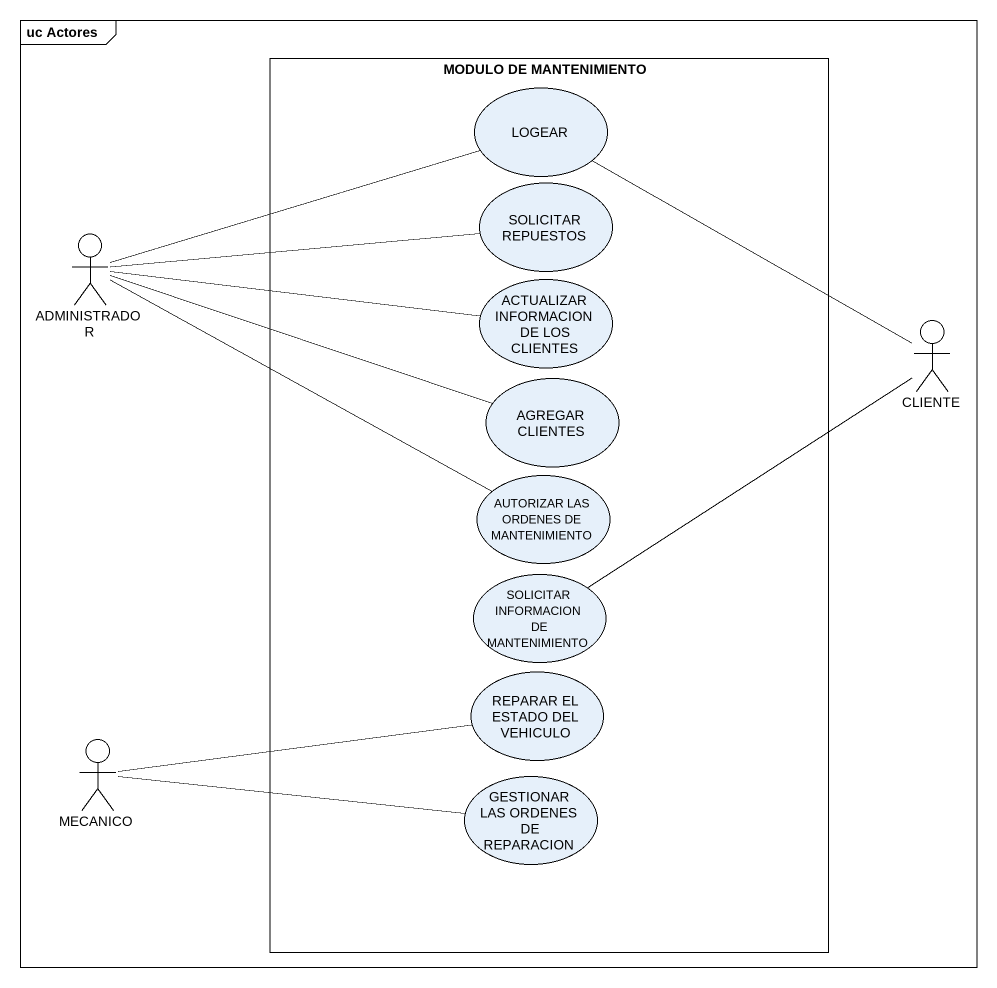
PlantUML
@startuml
mainframe uc Actores
rectangle "MODULO DE MANTENIMIENTO" as MODULO_DE_MANTENIMIENTO {
  usecase LOGEAR
  usecase "SOLICITAR REPUESTOS" as SOLICITAR_REPUESTOS
  usecase "ACTUALIZAR INFORMACION DE LOS CLIENTES" as ACTUALIZAR_INFORMACION_DE
  usecase "AGREGAR CLIENTES" as AGREGAR_CLIENTES
  usecase "AUTORIZAR LAS ORDENES DE MANTENIMIENTO" as AUTORIZAR_LAS_ORDENES_DE
  usecase "SOLICITAR INFORMACION DE MANTENIMIENTO" as SOLICITAR_INFORMACION_DE
  usecase "REPARAR EL ESTADO DEL VEHICULO" as REPARAR_EL_ESTADO_DEL
  usecase "GESTIONAR LAS ORDENES DE REPARACION" as GESTIONAR_LAS_ORDENES_DE
}
actor ADMINISTRADOR
actor CLIENTE
actor MECANICO
ADMINISTRADOR -right- LOGEAR
ADMINISTRADOR -right- SOLICITAR_REPUESTOS
ADMINISTRADOR -right- ACTUALIZAR_INFORMACION_DE
ADMINISTRADOR -right- AGREGAR_CLIENTES
ADMINISTRADOR -right- AUTORIZAR_LAS_ORDENES_DE
CLIENTE -up- LOGEAR
CLIENTE -- SOLICITAR_INFORMACION_DE
MECANICO -right- REPARAR_EL_ESTADO_DEL
MECANICO -right- GESTIONAR_LAS_ORDENES_DE
@enduml
